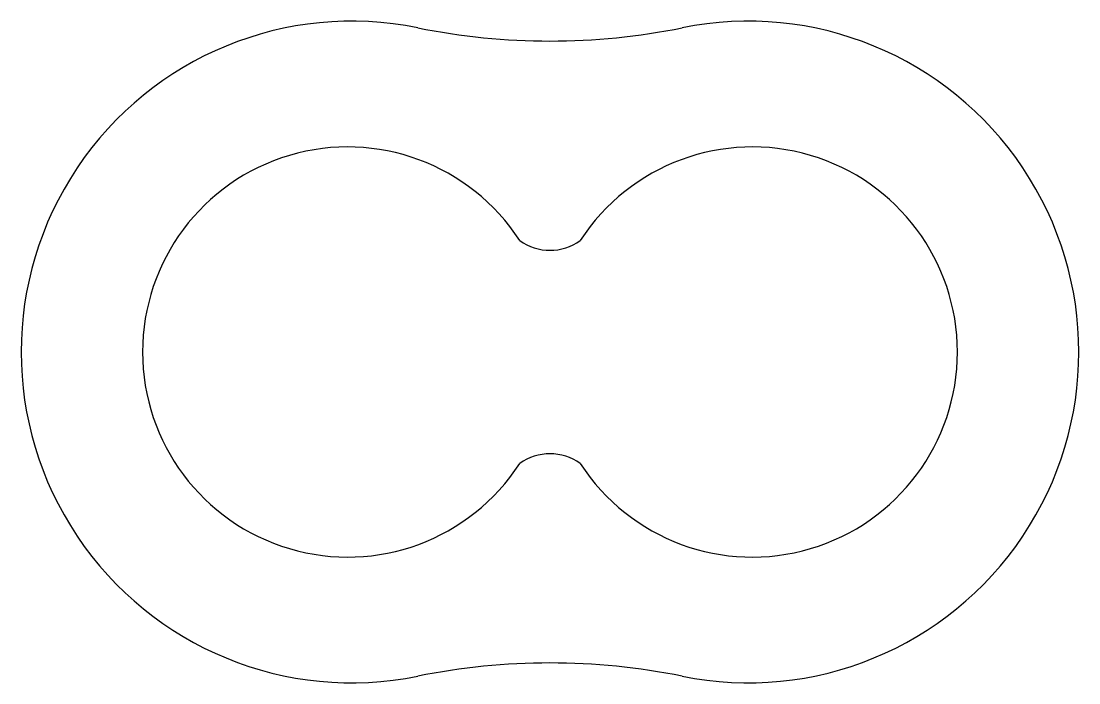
# Model space of a CAD drawing. Extents: x -12.3 to 12.3, y 0.3 to 15.7.
import ezdxf

# ---------------------------------------------------------------- set-up
doc = ezdxf.new("R2010")
doc.units = 0
doc.layers.get('0').update_dxf_attribs({"linetype": 'CONTINUOUS'})

msp = doc.modelspace()

# ---------------------------------------------------------------- linework, layer by layer
at = {"color": 7}
for centre, radius, start, end in [((-4.586, 7.996), 7.684, 78.5464, 281.4536), ((0.011, 30.687), 15.469, 258.5464, 281.4536), ((4.608, 7.996), 7.684, 258.5464, 101.4536), ((-4.688, 7.996), 4.762, 32.9628, 327.0372), ((4.71, 7.996), 4.762, 212.9628, 147.0372), ((0.011, 11.552), 1.194, 233.9138, 306.0862), ((0.011, 4.44), 1.194, 53.9138, 126.0862), ((0.011, -14.695), 15.469, 78.5464, 101.4536)]:
    msp.add_arc(centre, radius, start, end, dxfattribs=at)

doc.saveas('drawing.dxf')
